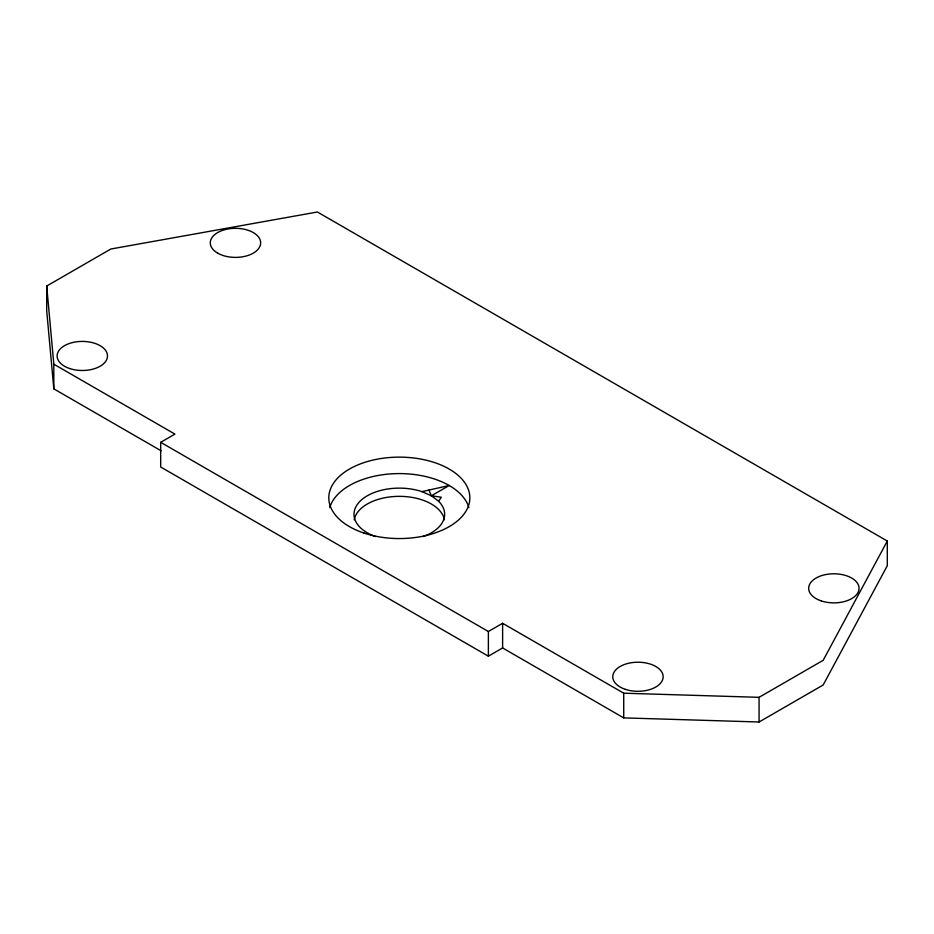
<?xml version="1.0" encoding="UTF-8"?>
<svg xmlns="http://www.w3.org/2000/svg" width="934" height="934" viewBox="0 0 934 934"><rect width="100%" height="100%" fill="white"/><g stroke="black" fill="none" stroke-linecap="round" stroke-linejoin="round"><path stroke-width="1.4" d="M887.3 541.031L823.181 660.303L759.073 697.324L623.725 693.203L502.62 623.293L488.377 631.512L160.683 442.319L160.683 467L488.377 656.193L502.62 647.962L623.725 717.884L759.073 721.994L823.181 684.984L887.3 565.712L887.3 541.031L317.397 212.006L110.819 249.016L46.7 286.038L46.7 310.707L53.822 388.859L161.045 450.76M423.254 536.525A45.334 26.175 0 0 0 438.583 501.208L441.338 497.227L431.38 495.791L421.993 491.634A45.334 26.175 0 0 0 360.442 500.846A45.334 26.175 0 0 0 375.398 536.525M160.683 442.319L174.927 434.1L53.822 364.178L46.7 286.038M428.939 490.152L431.38 495.791L449.196 485.505L421.993 491.634M431.38 495.791L438.583 501.208M759.073 697.324L759.073 721.994M623.725 693.203L623.725 717.884M502.62 623.293L502.62 647.962M488.377 631.512L488.377 656.193M53.822 364.178L53.822 388.859M329.749 507.664A70.517 40.711 0 0 1 399.32 473.585A70.517 40.711 0 0 1 468.903 507.664M354.243 519.794A45.334 26.175 0 0 1 399.32 496.351A45.334 26.175 0 0 1 444.409 519.794M821.278 600.924A25.183 14.535 0 0 0 859.058 588.327A25.183 14.535 0 0 0 821.278 575.741A25.183 14.535 0 0 0 821.278 600.924M625.371 689.35A25.183 14.535 0 0 0 663.152 676.753A25.183 14.535 0 0 0 625.371 664.167A25.183 14.535 0 0 0 625.371 689.35M69.723 368.545A25.183 14.535 0 0 0 107.503 355.947A25.183 14.535 0 0 0 69.723 343.362A25.183 14.535 0 0 0 69.723 368.545M217.669 253.137A25.183 14.535 0 0 0 259.804 246.611A25.183 14.535 0 0 0 228.958 228.807A25.183 14.535 0 0 0 217.669 253.137M364.062 533.104A70.517 40.711 0 0 0 469.849 497.845A70.517 40.711 0 0 0 364.062 462.587A70.517 40.711 0 0 0 364.062 533.104"/></g></svg>
